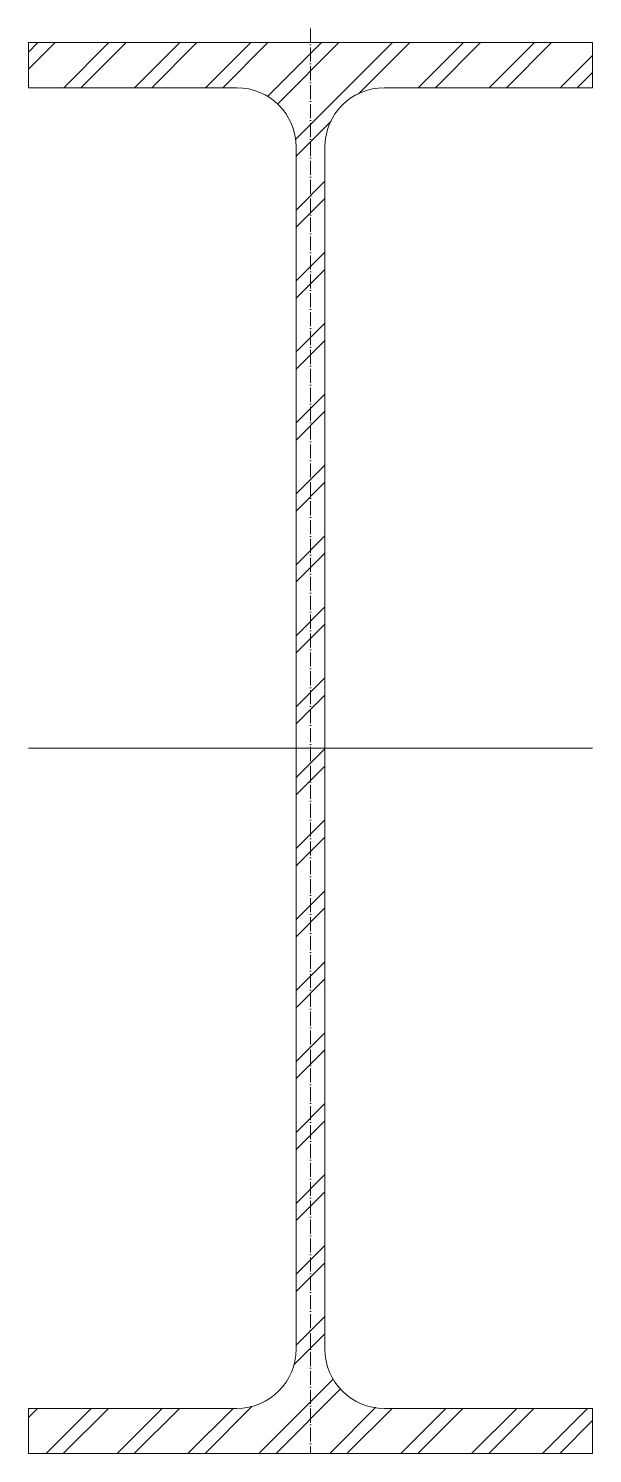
# Model space of a CAD drawing. Header units: metres. Extents: x -100 to 100, y -250 to 255.
import ezdxf

# ---------------------------------------------------------------- set-up
doc = ezdxf.new("R2010")
doc.units = ezdxf.units.M
doc.linetypes.add('MV_hartlijn_staal', pattern=[6.6, 5, -0.8, 0, -0.8])
doc.layers.add('A-DETL-GENF', color=92, linetype='Continuous', lineweight=18)

# ---------------------------------------------------------------- blocks, each defined once
blk = doc.blocks.new('28 Staalprofielen- IPE_HEA_HEB 2d - IPE500-3530726-00_0 Basismaterialen')
at = {"layer": 'A-DETL-GENF', "lineweight": 13}
h = blk.add_hatch(dxfattribs=at)
h.set_pattern_fill('FP_157', color=256, style=0, pattern_type=2)
h.set_pattern_definition([(45, (4190.222, -2805.394), (-12.57236, 12.57236), []), (45, (4190.222, -2786.344), (-12.57236, 12.57236), [])])
h.paths.add_polyline_path([(100, -250), (100, -234), (26.1, -234), (20.66, -233.28), (15.6, -231.19), (11.25, -227.85), (7.91, -223.5), (5.82, -218.44), (5.1, -213), (5.1, 213), (5.82, 218.44), (7.91, 223.5), (11.25, 227.85), (15.6, 231.19), (20.66, 233.28), (26.1, 234), (100, 234), (100, 250), (-100, 250), (-100, 234), (-26.1, 234), (-20.66, 233.28), (-15.6, 231.19), (-11.25, 227.85), (-7.91, 223.5), (-5.82, 218.44), (-5.1, 213), (-5.1, -213), (-5.82, -218.44), (-7.91, -223.5), (-11.25, -227.85), (-15.6, -231.19), (-20.66, -233.28), (-26.1, -234), (-100, -234), (-100, -250), (61.02, -250)])
at = {"layer": 'A-DETL-GENF', "linetype": 'MV_hartlijn_staal', "lineweight": 13}
blk.add_line((0, 255), (0, -250), dxfattribs=at)
at = {"layer": 'A-DETL-GENF'}
for p, q in [((100, 250), (-100, 250)), ((-100, 250), (-100, 234)), ((100, 250), (-100, 250)), ((-100, 250), (-100, 234)), ((100, 234), (100, 250)), ((100, 250), (100, 234)), ((-100, 234), (-26.1, 234)), ((-100, 234), (-26.1, 234)), ((26.1, 234), (100, 234)), ((100, 234), (26.1, 234)), ((-5.1, 213), (-5.1, -213)), ((-5.1, 213), (-5.1, -213)), ((5.1, -213), (5.1, 213)), ((5.1, 213), (5.1, -213)), ((-100, 0), (100, 0)), ((-26.1, -234), (-100, -234)), ((-100, -234), (-100, -250)), ((-100, -250), (-100, -234)), ((-100, -234), (-26.1, -234)), ((100, -234), (26.1, -234)), ((100, -234), (26.1, -234)), ((100, -250), (100, -234)), ((100, -250), (100, -234)), ((-100, -250), (100, -250)), ((100, -250), (-100, -250))]:
    blk.add_line(p, q, dxfattribs=at)
for centre, start, end in [((-26.1, 213), 0, 90), ((-26.1, 213), 360, 90), ((26.1, 213), 90, 180), ((26.1, 213), 90, 180), ((-26.1, -213), 270, 0), ((-26.1, -213), 270, 0), ((26.1, -213), 180, 270), ((26.1, -213), 180, 270)]:
    blk.add_arc(centre, 21, start, end, dxfattribs=at)

msp = doc.modelspace()

# ---------------------------------------------------------------- block references
msp.add_blockref('28 Staalprofielen- IPE_HEA_HEB 2d - IPE500-3530726-00_0 Basismaterialen', (0, 0))

doc.saveas('drawing.dxf')
